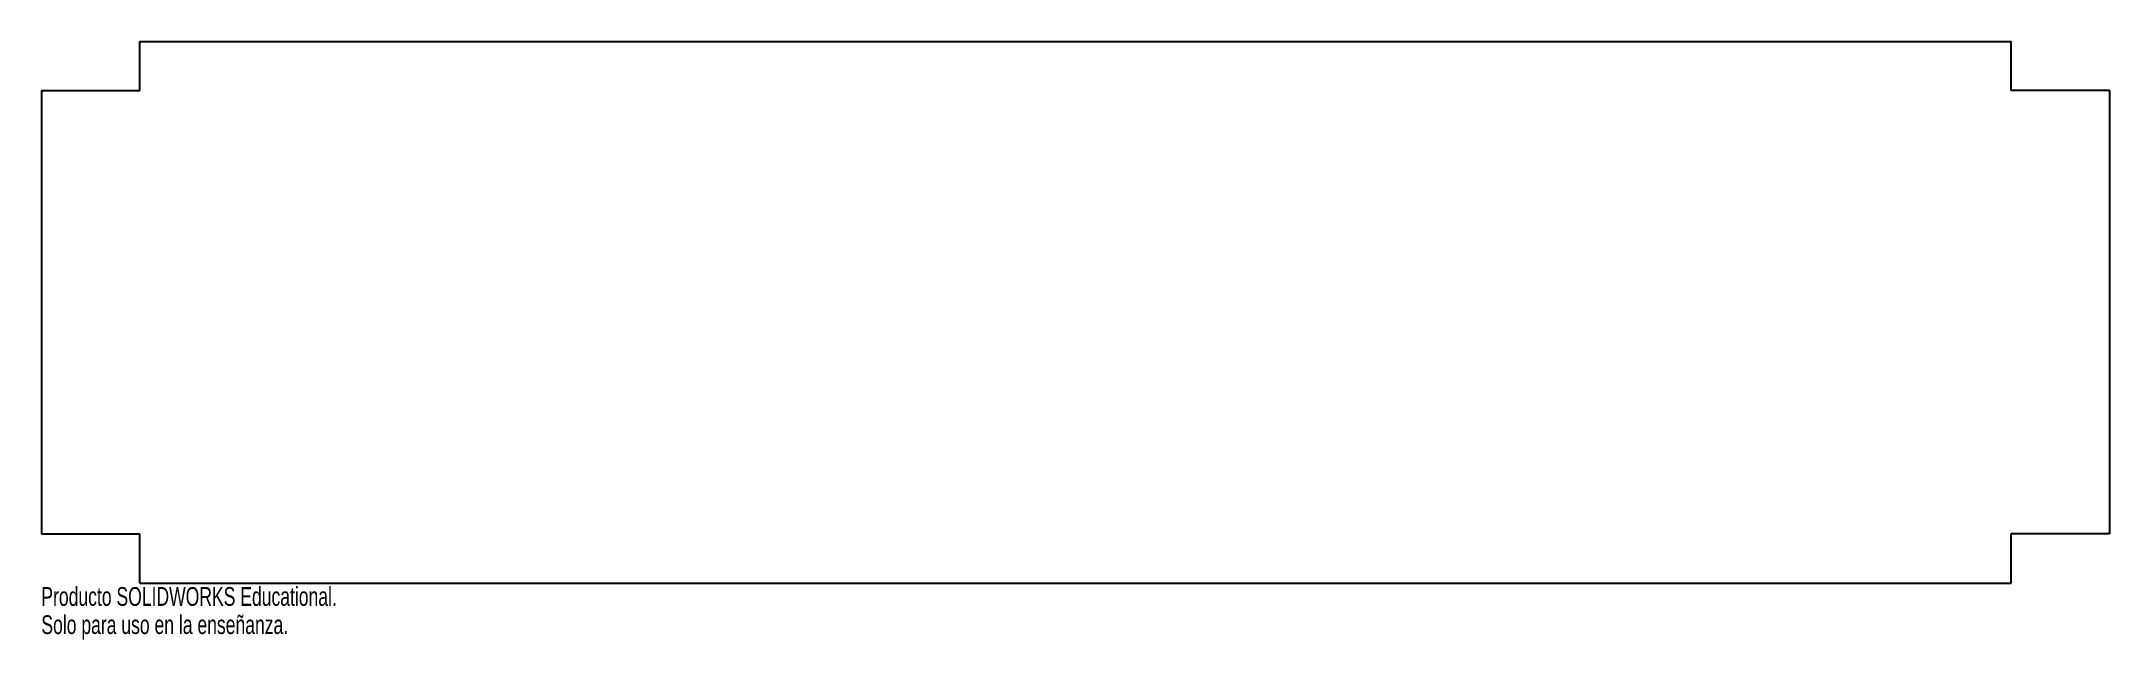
# Model space of a CAD drawing. Header units: inches. Extents: x -20 to 1, y -15.4 to -9.4.
import ezdxf

# ---------------------------------------------------------------- set-up
doc = ezdxf.new("R2010")
doc.units = ezdxf.units.IN
doc.header["$MEASUREMENT"] = 0
doc.styles.add('SLDTEXTSTYLE0', font='TXT', dxfattribs={"width": 0.7})

msp = doc.modelspace()

# ---------------------------------------------------------------- linework, layer by layer
at = {"color": 7, "linetype": 'Continuous', "lineweight": 25}
for p, q in [((-19, -9.375), (0, -9.375)), ((-19, -9.875), (-19, -9.375)), ((0, -9.875), (0, -9.375)), ((-20, -9.875), (-19, -9.875)), ((-20, -9.875), (-20, -14.375)), ((1, -9.875), (0, -9.875)), ((1, -9.875), (1, -14.375)), ((-20, -14.375), (-19, -14.375)), ((-19, -14.875), (-19, -14.375)), ((0, -14.875), (0, -14.375)), ((1, -14.375), (0, -14.375)), ((-19, -14.875), (0, -14.875))]:
    msp.add_line(p, q, dxfattribs=at)

# ---------------------------------------------------------------- texts
at = {"color": 7, "linetype": 'Continuous', "char_height": 0.1903, "attachment_point": 1, "style": 'SLDTEXTSTYLE0'}
for s, insert in [('Producto SOLIDWORKS Educational.', (-20, -14.915)), ('Solo para uso en la enseñanza.', (-20, -15.201))]:
    msp.add_mtext(s, dxfattribs=dict(at, insert=insert))

doc.saveas('drawing.dxf')
